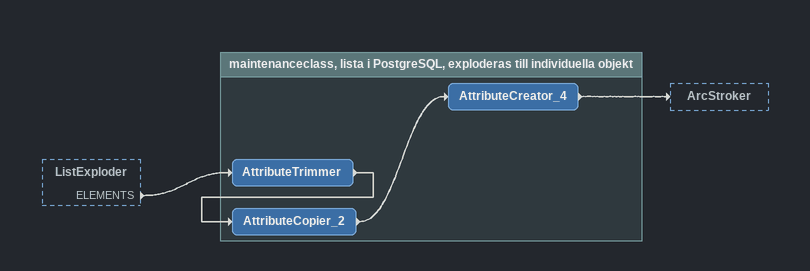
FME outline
ListExploder [outside]
    ELEMENTS -> AttributeTrimmer

Bookmark: maintenanceclass, lista i PostgreSQL, exploderas till individuella objekt
AttributeTrimmer
    -> AttributeCopier_2
AttributeCopier_2
    -> AttributeCreator_4
AttributeCreator_4
    -> ArcStroker
